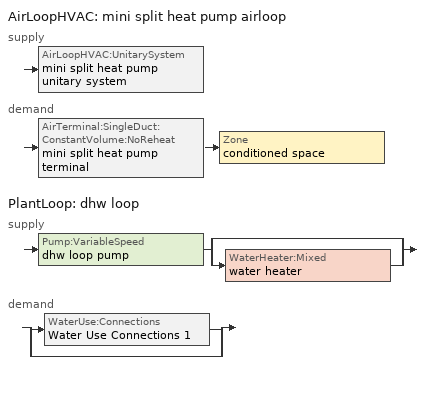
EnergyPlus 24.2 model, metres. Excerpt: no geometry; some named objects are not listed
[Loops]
AirLoopHVAC 'mini split heat pump airloop'
 supply: AirLoopHVAC:UnitarySystem 'mini split heat pump unitary system'
 demand: AirTerminal:SingleDuct:ConstantVolume:NoReheat 'mini split heat pump terminal' > Zone 'conditioned space'
PlantLoop 'dhw loop'
 supply: Pump:VariableSpeed 'dhw loop pump' > split
  | bypass
  | WaterHeater:Mixed 'water heater'
 demand: split
  | WaterUse:Connections 'Water Use Connections 1'
  | bypass
[ZoneControl:Thermostat]
conditioned space Thermostat: Zone or ZoneList=conditioned space; Control Type Schedule=conditioned space Thermostat Schedule; Control 1=conditioned space temperature setpoint; Temperature Difference Between Cutout And Setpoint {deltaC}=0
[ThermostatSetpoint:DualSetpoint]
conditioned space temperature setpoint: Heating Setpoint Temperature Schedule=heating setpoint; Cooling Setpoint Temperature Schedule=cooling setpoint
[ZoneHVAC:Baseboard:Convective:Electric]
electric baseboard: Availability Schedule=Always On Discrete; Heating Design Capacity {W}=14486.5; Efficiency=1
[AirTerminal:SingleDuct:ConstantVolume:NoReheat]
mini split heat pump terminal: Availability Schedule=Always On Discrete; Maximum Air Flow Rate {m3/s}=0.37567
[Zone equipment]
conditioned space: electric baseboard, mini split heat pump terminal
[AirLoopHVAC]
mini split heat pump airloop: Design Supply Air Flow Rate {m3/s}=0.37567; Design Return Air Flow Fraction of Supply Air Flow=1
[Sizing:System]
mini split heat pump airloop: Type of Load to Size On=Sensible; Design Outdoor Air Flow Rate {m3/s}=Autosize; Central Heating Maximum System Air Flow Ratio=0.3; Preheat Design Temperature {C}=7; Preheat Design Humidity Ratio {kgWater/kgDryAir}=0.008; Precool Design Temperature {C}=12.8; Precool Design Humidity Ratio {kgWater/kgDryAir}=0.008; Central Cooling Design Supply Air Temperature {C}=12.8; Central Heating Design Supply Air Temperature {C}=16.7; Type of Zone Sum to Use=NonCoincident; 100% Outdoor Air in Cooling=Yes; 100% Outdoor Air in Heating=Yes; Central Cooling Design Supply Air Humidity Ratio {kgWater/kgDryAir}=0.0085; Central Heating Design Supply Air Humidity Ratio {kgWater/kgDryAir}=0.008; Cooling Supply Air Flow Rate Method=DesignDay; Cooling Supply Air Flow Rate {m3/s}=0; Cooling Supply Air Flow Rate Per Floor Area {m3/s-m2}=0.00996765; Cooling Fraction of Autosized Cooling Supply Air Flow Rate=1; Cooling Supply Air Flow Rate Per Unit Cooling Capacity {m3/s-W}=3.94755e-05; Heating Supply Air Flow Rate Method=DesignDay; Heating Supply Air Flow Rate {m3/s}=0; Heating Supply Air Flow Rate Per Floor Area {m3/s-m2}=0.00996765; Heating Fraction of Autosized Heating Supply Air Flow Rate=1; Heating Fraction of Autosized Cooling Supply Air Flow Rate=1; Heating Supply Air Flow Rate Per Unit Heating Capacity {m3/s-W}=3.15882e-05; System Outdoor Air Method=ZoneSum; Zone Maximum Outdoor Air Fraction=1; Cooling Design Capacity Method=CoolingDesignCapacity; Cooling Design Capacity {W}=Autosize; Cooling Design Capacity Per Floor Area {W/m2}=234.7; Fraction of Autosized Cooling Design Capacity=1; Heating Design Capacity Method=HeatingDesignCapacity; Heating Design Capacity {W}=Autosize; Heating Design Capacity Per Floor Area {W/m2}=157; Fraction of Autosized Heating Design Capacity=1; Central Cooling Capacity Control Method=OnOff; Occupant Diversity=Autosize
[AvailabilityManager:Scheduled]
mini split heat pump airloop Availability Manager: Schedule=Always On Discrete
[AirLoopHVAC:UnitarySystem]
mini split heat pump unitary system: Control Type=Load; Controlling Zone or Thermostat Location=conditioned space; Dehumidification Control Type=None; Availability Schedule=Always On Discrete; Supply Fan=mini split heat pump supply fan; Fan Placement=BlowThrough; Supply Air Fan Operating Mode Schedule=mini split heat pump auto fan schedule; Heating Coil=mini split heat pump htg coil; DX Heating Coil Sizing Ratio=1; Cooling Coil=mini split heat pump clg coil; Use DOAS DX Cooling Coil=No; Minimum Supply Air Temperature {C}=2; Latent Load Control=SensibleOnlyLoadControl; Cooling Supply Air Flow Rate Method=SupplyAirFlowRate; Cooling Supply Air Flow Rate {m3/s}=0.37567; Heating Supply Air Flow Rate Method=SupplyAirFlowRate; Heating Supply Air Flow Rate {m3/s}=0.37567; No Load Supply Air Flow Rate Method=SupplyAirFlowRate; No Load Supply Air Flow Rate {m3/s}=0; No Load Supply Air Flow Rate Control Set To Low Speed=Yes; Maximum Supply Air Temperature {C}=48.8889; Maximum Outdoor Dry-Bulb Temperature for Supplemental Heater Operation {C}=21; Ancillary On-Cycle Electric Power {W}=0; Ancillary Off-Cycle Electric Power {W}=0; Design Specification Multispeed Object=Unitary System Performance Multispeed 1
[Fan:SystemModel]
mini split heat pump supply fan: Availability Schedule=Always On Discrete; Design Maximum Air Flow Rate {m3/s}=0.462648; Speed Control Method=Discrete; Electric Power Minimum Flow Rate Fraction=0.2; Design Pressure Rise {Pa}=500; Motor Efficiency=1; Motor In Air Stream Fraction=1; Design Electric Power Consumption {W}=Autosize; Design Power Sizing Method=PowerPerFlow; Electric Power Per Unit Flow Rate {W/(m3/s)}=148.322; Electric Power Per Unit Flow Rate Per Unit Pressure {W/((m3/s)-Pa)}=1.66667; Fan Total Efficiency=0.7; Motor Loss Radiative Fraction=0; Number of Speeds=4; Speed Flow Fraction 1=0.20706; Speed Electric Power Fraction 1=0.00888; Speed Flow Fraction 2=0.252; Speed Electric Power Fraction 2=0.016; Speed Flow Fraction 3=0.812; Speed Electric Power Fraction 3=0.53539; Speed Flow Fraction 4=1; Speed Electric Power Fraction 4=1
[Coil:Heating:DX:MultiSpeed]
mini split heat pump htg coil: Availability Schedule=Always On Discrete; Minimum Outdoor Dry-Bulb Temperature for Compressor Operation {C}=-28.8889; Crankcase Heater Capacity {W}=50; Maximum Outdoor Dry-Bulb Temperature for Crankcase Heater Operation {C}=10; Defrost Energy Input Ratio Function of Temperature Curve=Defrosteir; Maximum Outdoor Dry-Bulb Temperature for Defrost Operation {C}=4.44444; Defrost Strategy=ReverseCycle; Defrost Control=Timed; Defrost Time Period Fraction=0.058333; Resistive Defrost Heater Capacity {W}=AutoSize; Apply Part Load Fraction to Speeds Greater than 1=No; Fuel Type=Electricity; Region number for Calculating HSPF=4; Number of Speeds=2; Speed Gross Rated Heating Capacity 1 {W}=2171.32; Speed Gross Rated Heating COP 1 {W/W}=4.88869; Speed Rated Air Flow Rate 1 {m3/s}=0.116612; Speed Rated Supply Air Fan Power Per Volume Flow Rate 2017 1 {W/(m3/s)}=773.3; Speed Rated Supply Air Fan Power Per Volume Flow Rate 2023 1 {W/(m3/s)}=934.4; Speed Heating Capacity Function of Temperature Curve Name 1=Heat-CAP-fT1; Speed Heating Capacity Function of Flow Fraction Curve Name 1=Heat-CAP-fFF1; Speed Energy Input Ratio Function of Temperature Curve Name 1=Heat-EIR-fT1; Speed Energy Input Ratio Function of Flow Fraction Curve Name 1=Heat-EIR-fFF1; Speed Part Load Fraction Correlation Curve Name 1=Heat-PLF-fPLR1; Speed Rated Waste Heat Fraction of Power Input 1=0.2; Speed Waste Heat Function of Temperature Curve Name 1=ConstantBiquadratic 1; Speed Gross Rated Heating Capacity 2 {W}=8552.05; Speed Gross Rated Heating COP 2 {W/W}=3.54007; Speed Rated Air Flow Rate 2 {m3/s}=0.462744; Speed Rated Supply Air Fan Power Per Volume Flow Rate 2017 2 {W/(m3/s)}=773.3; Speed Rated Supply Air Fan Power Per Volume Flow Rate 2023 2 {W/(m3/s)}=934.4; Speed Heating Capacity Function of Temperature Curve Name 2=Heat-CAP-fT2; Speed Heating Capacity Function of Flow Fraction Curve Name 2=Heat-CAP-fFF2; Speed Energy Input Ratio Function of Temperature Curve Name 2=Heat-EIR-fT2; Speed Energy Input Ratio Function of Flow Fraction Curve Name 2=Heat-EIR-fFF2; Speed Part Load Fraction Correlation Curve Name 2=Heat-PLF-fPLR2; Speed Rated Waste Heat Fraction of Power Input 2=0.2; Speed Waste Heat Function of Temperature Curve Name 2=ConstantBiquadratic 1
[Coil:Cooling:DX:MultiSpeed]
mini split heat pump clg coil: Availability Schedule=Always On Discrete; Condenser Type=AirCooled; Minimum Outdoor Dry-Bulb Temperature for Compressor Operation {C}=-25; Apply Part Load Fraction to Speeds Greater than 1=No; Apply Latent Degradation to Speeds Greater than 1=No; Crankcase Heater Capacity {W}=50; Maximum Outdoor Dry-Bulb Temperature for Crankcase Heater Operation {C}=10; Basin Heater Capacity {W/K}=0; Basin Heater Setpoint Temperature {C}=2; Fuel Type=Electricity; Number of Speeds=2; Speed Gross Rated Total Cooling Capacity 1 {W}=1785.62; Speed Gross Rated Sensible Heat Ratio 1=0.806404; Speed Gross Rated Cooling COP 1 {W/W}=4.24639; Speed Rated Air Flow Rate 1 {m3/s}=0.0958163; Speed Rated Evaporator Fan Power Per Volume Flow Rate 2017 1 {W/(m3/s)}=773.3; Speed Rated Evaporator Fan Power Per Volume Flow Rate 2023 1 {W/(m3/s)}=934.4; Speed Total Cooling Capacity Function of Temperature Curve Name 1=Cool-CAP-fT1; Speed Total Cooling Capacity Function of Flow Fraction Curve Name 1=Cool-CAP-fFF1; Speed Energy Input Ratio Function of Temperature Curve Name 1=Cool-EIR-fT1; Speed Energy Input Ratio Function of Flow Fraction Curve Name 1=Cool-EIR-fFF1; Speed Part Load Fraction Correlation Curve Name 1=Cool-PLF-fPLR1; Speed Nominal Time for Condensate Removal to Begin 1 {s}=1000; Speed Ratio of Initial Moisture Evaporation Rate and Steady State Latent Capacity 1=1.5; Speed Maximum Cycling Rate 1 {cycles/hr}=3; Speed Latent Capacity Time Constant 1 {s}=45; Speed Rated Waste Heat Fraction of Power Input 1=0.2; Speed Waste Heat Function of Temperature Curve Name 1=ConstantBiquadratic; Speed Evaporative Condenser Effectiveness 1=0.9; Speed Evaporative Condenser Air Flow Rate 1 {m3/s}=AutoSize; Speed Rated Evaporative Condenser Pump Power Consumption 1 {W}=AutoSize; Speed Gross Rated Total Cooling Capacity 2 {W}=7036.75; Speed Gross Rated Sensible Heat Ratio 2=0.759942; Speed Gross Rated Cooling COP 2 {W/W}=3.12462; Speed Rated Air Flow Rate 2 {m3/s}=0.375749; Speed Rated Evaporator Fan Power Per Volume Flow Rate 2017 2 {W/(m3/s)}=773.3; Speed Rated Evaporator Fan Power Per Volume Flow Rate 2023 2 {W/(m3/s)}=934.4; Speed Total Cooling Capacity Function of Temperature Curve Name 2=Cool-CAP-fT2; Speed Total Cooling Capacity Function of Flow Fraction Curve Name 2=Cool-CAP-fFF2; Speed Energy Input Ratio Function of Temperature Curve Name 2=Cool-EIR-fT2; Speed Energy Input Ratio Function of Flow Fraction Curve Name 2=Cool-EIR-fFF2; Speed Part Load Fraction Correlation Curve Name 2=Cool-PLF-fPLR2; Speed Nominal Time for Condensate Removal to Begin 2 {s}=1000; Speed Ratio of Initial Moisture Evaporation Rate and Steady State Latent Capacity 2=1.5; Speed Maximum Cycling Rate 2 {cycles/hr}=3; Speed Latent Capacity Time Constant 2 {s}=45; Speed Rated Waste Heat Fraction of Power Input 2=0.2; Speed Waste Heat Function of Temperature Curve Name 2=ConstantBiquadratic; Speed Evaporative Condenser Effectiveness 2=0.9; Speed Evaporative Condenser Air Flow Rate 2 {m3/s}=AutoSize; Speed Rated Evaporative Condenser Pump Power Consumption 2 {W}=AutoSize
[UnitarySystemPerformance:Multispeed]
Unitary System Performance Multispeed 1: Number of Speeds for Heating=2; Number of Speeds for Cooling=2; Single Mode Operation=No; No Load Supply Air Flow Rate Ratio=1; Heating Speed Supply Air Flow Ratio 1=0.310345; Cooling Speed Supply Air Flow Ratio 1=0.255; Heating Speed Supply Air Flow Ratio 2=1.23153; Cooling Speed Supply Air Flow Ratio 2=1
[PlantLoop]
dhw loop: Fluid Type=Water; Plant Equipment Operation Scheme=dhw loop Operation Schemes; Maximum Loop Temperature {C}=100; Minimum Loop Temperature {C}=0; Maximum Loop Flow Rate {m3/s}=0.01; Minimum Loop Flow Rate {m3/s}=0; Plant Loop Volume {m3}=0.003; Load Distribution Scheme=Optimal; Plant Loop Demand Calculation Scheme=SingleSetpoint; Common Pipe Simulation=None
[Sizing:Plant]
dhw loop: Loop Type=Heating; Design Loop Exit Temperature {C}=56; Loop Design Temperature Difference {deltaC}=5.55556; Sizing Option=NonCoincident; Zone Timesteps in Averaging Window=1; Coincident Sizing Factor Mode=None
[Pump:VariableSpeed]
dhw loop pump: Design Maximum Flow Rate {m3/s}=0.01; Design Pump Head {Pa}=1; Design Power Consumption {W}=0; Motor Efficiency=0.85; Fraction of Motor Inefficiencies to Fluid Stream=0; Coefficient 1 of the Part Load Performance Curve=0; Coefficient 2 of the Part Load Performance Curve=1; Coefficient 3 of the Part Load Performance Curve=0; Coefficient 4 of the Part Load Performance Curve=0; Design Minimum Flow Rate {m3/s}=0; Pump Control Type=Intermittent; Skin Loss Radiative Fraction=0.5; Design Power Sizing Method=PowerPerFlowPerPressure; Design Electric Power per Unit Flow Rate {W/(m3/s)}=348701.1; Design Shaft Power per Unit Flow Rate per Unit Head {W/((m3/s)-Pa)}=1.28205; Design Minimum Flow Rate Fraction=0
[WaterHeater:Mixed]
water heater: Tank Volume {m3}=0.170344; Setpoint Temperature Schedule=water heater setpoint; Deadband Temperature Difference {deltaC}=2; Maximum Temperature Limit {C}=99; Heater Control Type=Cycle; Heater Maximum Capacity {W}=5500.06; Heater Minimum Capacity {W}=0; Heater Ignition Minimum Flow Rate {m3/s}=0; Heater Ignition Delay {s}=0; Heater Fuel Type=Electricity; Heater Thermal Efficiency=1; Off Cycle Parasitic Fuel Consumption Rate {W}=0; Off Cycle Parasitic Fuel Type=Electricity; Off Cycle Parasitic Heat Fraction to Tank=0; On Cycle Parasitic Fuel Consumption Rate {W}=0; On Cycle Parasitic Fuel Type=Electricity; On Cycle Parasitic Heat Fraction to Tank=0; Ambient Temperature Indicator=Zone; Ambient Temperature Zone=conditioned space; Off Cycle Loss Coefficient to Ambient Temperature {W/K}=2.93714; Off Cycle Loss Fraction to Zone=1; On Cycle Loss Coefficient to Ambient Temperature {W/K}=2.93714; On Cycle Loss Fraction to Zone=1; Use Side Effectiveness=1; Source Side Effectiveness=1; Use Side Design Flow Rate {m3/s}=Autosize; Source Side Design Flow Rate {m3/s}=Autosize; Indirect Water Heating Recovery Time {hr}=1.5; Source Side Flow Control Mode=IndirectHeatPrimarySetpoint
[WaterHeater:Sizing]
water heater: Design Mode=PeakDraw; Time Storage Can Meet Peak Draw {hr}=0.538503; Time for Tank Recovery {hr}=0; Nominal Tank Volume for Autosizing Plant Connections {m3}=1
[SetpointManager:Scheduled]
Setpoint Manager Scheduled 1: Control Variable=Temperature; Schedule=dhw temp
[WaterUse:Connections]
Water Use Connections 1: Drain Water Heat Exchanger Type=None; Drain Water Heat Exchanger Destination=Plant; Water Use Equipment Name 1=dhw fixtures; Water Use Equipment Name 2=dhw distribution waste; Water Use Equipment Name 3=clothes washer; Water Use Equipment Name 4=dishwasher
[WaterUse:Equipment]
Name | Peak Flow Rate {m3/s} | Flow Rate Fraction Schedule | Target Temperature Schedule
dhw fixtures | 4.47512e-06 | dhw fixtures schedule | mixed water temperature schedule
dhw distribution waste | 1.35667e-06 | dhw fixtures schedule | mixed water temperature schedule
clothes washer | 9.69919e-07 | clothes washer schedule
dishwasher | 2.90872e-07 | dishwasher schedule
[PlantEquipmentOperationSchemes]
dhw loop Operation Schemes: Control Scheme Object Type 1=PlantEquipmentOperation:HeatingLoad; Control Scheme Name 1=dhw loop Heating Operation Scheme; Control Scheme Schedule Name 1=Always On Discrete
[PlantEquipmentOperation:HeatingLoad]
dhw loop Heating Operation Scheme: Load Range Lower Limit 1 {W}=0; Load Range Upper Limit 1 {W}=1000000000; Range Equipment List Name 1=dhw loop Heating Equipment List
[PlantEquipmentList]
dhw loop Heating Equipment List: WaterHeater:Mixed, water heater
[EnergyManagementSystem:GlobalVariable]
infil_program_Qfan
infil_program_Qinf
mini_split_heat_pump_airloop_Fan_RTF
natural_vent_program_Qnv
natural_vent_program_Qwhf
[EnergyManagementSystem:InternalVariable]
mini_split_heat_pump_airloop_max_sup_fan_mfr: Internal Data Index Key=mini split heat pump supply fan; Internal Data Type=Fan Maximum Mass Flow Rate
[EnergyManagementSystem:Sensor]
Name | Output:Variable or Output:Meter Index Key | Output:Variable or Output:Meter
airflow_gain | infil flow | Infiltration Sensible Heat Gain Energy
airflow_gain_1 | natural vent flow | Infiltration Sensible Heat Gain Energy
airflow_gain_2 | whole house fan flow | Infiltration Sensible Heat Gain Energy
airflow_loss | infil flow | Infiltration Sensible Heat Loss Energy
airflow_loss_1 | natural vent flow | Infiltration Sensible Heat Loss Energy
airflow_loss_2 | whole house fan flow | Infiltration Sensible Heat Loss Energy
clg_load_cond |  | Cooling:EnergyTransfer:Zone:CONDITIONED SPACE
clg_sp_s; clg_sp_s_1 | cooling setpoint | Schedule Value
clothes_dryer_exhaust_0_sch_s | clothes dryer exhaust 0 schedule | Schedule Value
conditioned_space_clg_unmet_s | conditioned space | Zone Cooling Setpoint Not Met Time
conditioned_space_htg_unmet_s | conditioned space | Zone Heating Setpoint Not Met Time
cool_season | cooling season schedule | Schedule Value
dhw_loss | water heater | Water Heater Heat Loss Energy
dhw_rtf | water heater | Water Heater Runtime Fraction
fridge_tin_s; tin_s; tin_s_1 | conditioned space | Zone Mean Air Temperature
htg_load_cond |  | Heating:EnergyTransfer:Zone:CONDITIONED SPACE
htg_sp_s; htg_sp_s_1 | heating setpoint | Schedule Value
ig_ee_conv | clothes dryer | Electric Equipment Convective Heating Energy
ig_ee_conv_1 | clothes washer | Electric Equipment Convective Heating Energy
ig_ee_conv_2 | cooking range | Electric Equipment Convective Heating Energy
ig_ee_conv_3 | dishwasher | Electric Equipment Convective Heating Energy
ig_ee_conv_4 | fridge | Electric Equipment Convective Heating Energy
ig_ee_conv_5 | misc plug loads | Electric Equipment Convective Heating Energy
ig_ee_conv_6 | whole house fan | Electric Equipment Convective Heating Energy
ig_ee_rad | clothes dryer | Electric Equipment Radiant Heating Energy
ig_ee_rad_1 | clothes washer | Electric Equipment Radiant Heating Energy
ig_ee_rad_2 | cooking range | Electric Equipment Radiant Heating Energy
ig_ee_rad_3 | dishwasher | Electric Equipment Radiant Heating Energy
ig_ee_rad_4 | fridge | Electric Equipment Radiant Heating Energy
ig_ee_rad_5 | misc plug loads | Electric Equipment Radiant Heating Energy
ig_ee_rad_6 | whole house fan | Electric Equipment Radiant Heating Energy
ig_lgt_conv | interior lighting | Lights Convective Heating Energy
ig_lgt_rad | interior lighting | Lights Radiant Heating Energy
ig_lgt_vis | interior lighting | Lights Visible Radiation Heating Energy
ig_oe_conv | clothes dryer 1 | Other Equipment Convective Heating Energy
ig_oe_conv_1 | cooking range 1 | Other Equipment Convective Heating Energy
ig_oe_conv_2 | general water use latent | Other Equipment Convective Heating Energy
ig_oe_conv_3 | general water use sensible | Other Equipment Convective Heating Energy
ig_oe_conv_4 | water heater energy adjustment1 | Other Equipment Convective Heating Energy
ig_oe_rad | clothes dryer 1 | Other Equipment Radiant Heating Energy
ig_oe_rad_1 | cooking range 1 | Other Equipment Radiant Heating Energy
ig_oe_rad_2 | general water use latent | Other Equipment Radiant Heating Energy
ig_oe_rad_3 | general water use sensible | Other Equipment Radiant Heating Energy
ig_oe_rad_4 | water heater energy adjustment1 | Other Equipment Radiant Heating Energy
ig_ppl_conv | occupants | People Convective Heating Energy
ig_ppl_rad | occupants | People Radiant Heating Energy
im_conv | furniture mass conditioned space 1 | Surface Inside Face Convection Heat Gain Energy
im_conv_1 | partition wall mass | Surface Inside Face Convection Heat Gain Energy
im_ig | furniture mass conditioned space 1 | Surface Inside Face Internal Gains Radiation Heat Gain Energy
im_ig_1 | partition wall mass | Surface Inside Face Internal Gains Radiation Heat Gain Energy
im_lgt | furniture mass conditioned space 1 | Surface Inside Face Lights Radiation Heat Gain Energy
im_lgt_1 | partition wall mass | Surface Inside Face Lights Radiation Heat Gain Energy
im_sol | furniture mass conditioned space 1 | Surface Inside Face Solar Radiation Heat Gain Energy
im_sol_1 | partition wall mass | Surface Inside Face Solar Radiation Heat Gain Energy
im_surf | furniture mass conditioned space 1 | Surface Inside Face Net Surface Thermal Radiation Heat Gain Energy
im_surf_1 | partition wall mass | Surface Inside Face Net Surface Thermal Radiation Heat Gain Energy
mech_vent_bath_fan_0_sch_s | mech vent bath fan 0 schedule | Schedule Value
mech_vent_range_fan_0_sch_s | mech vent range fan 0 schedule | Schedule Value
mini_split_heat_pump_airloop_Fan_RTF_s | mini split heat pump supply fan | Fan Runtime Fraction Speed 1
mini_split_heat_pump_airloop_Fan_RTF_s_1 | mini split heat pump supply fan | Fan Runtime Fraction Speed 2
mini_split_heat_pump_airloop_Fan_RTF_s_2 | mini split heat pump supply fan | Fan Runtime Fraction Speed 3
mini_split_heat_pump_airloop_Fan_RTF_s_3 | mini split heat pump supply fan | Fan Runtime Fraction Speed 4
mini_split_heat_pump_clg_coil_s | mini split heat pump clg coil | Cooling Coil Total Cooling Energy
mini_split_heat_pump_htg_coil_s | mini split heat pump htg coil | Heating Coil Heating Energy
mini_split_heat_pump_supply_fan_s | mini split heat pump supply fan | Fan Electricity Energy
mv_conv | mech vent bath fan 0 | Electric Equipment Convective Heating Energy
mv_conv_1 | mech vent house fan | Electric Equipment Convective Heating Energy
mv_conv_2 | mech vent house fan cfis | Electric Equipment Convective Heating Energy
mv_conv_3 | mech vent range fan 0 | Electric Equipment Convective Heating Energy
mv_conv_4 | mech vent house fan latent load | Other Equipment Convective Heating Energy
mv_conv_5 | mech vent house fan sensible load | Other Equipment Convective Heating Energy
mv_rad | mech vent bath fan 0 | Electric Equipment Radiant Heating Energy
mv_rad_1 | mech vent house fan | Electric Equipment Radiant Heating Energy
mv_rad_2 | mech vent house fan cfis | Electric Equipment Radiant Heating Energy
mv_rad_3 | mech vent range fan 0 | Electric Equipment Radiant Heating Energy
mv_rad_4 | mech vent house fan latent load | Other Equipment Radiant Heating Energy
mv_rad_5 | mech vent house fan sensible load | Other Equipment Radiant Heating Energy
natural_vent_s | natural vent schedule | Schedule Value
out_pb_s |  | Site Outdoor Air Barometric Pressure
out_wt_s |  | Site Outdoor Air Humidity Ratio
site_vw_s |  | Site Wind Speed
ss_back_out | Window1 | Surface Window Shortwave from Zone Back Out Window Heat Transfer Rate
ss_back_out_1 | Window13 | Surface Window Shortwave from Zone Back Out Window Heat Transfer Rate
ss_back_out_10 | Window7 | Surface Window Shortwave from Zone Back Out Window Heat Transfer Rate
ss_back_out_11 | Window8 | Surface Window Shortwave from Zone Back Out Window Heat Transfer Rate
ss_back_out_12 | Window9 | Surface Window Shortwave from Zone Back Out Window Heat Transfer Rate
ss_back_out_2 | Window14 | Surface Window Shortwave from Zone Back Out Window Heat Transfer Rate
ss_back_out_3 | Window15 | Surface Window Shortwave from Zone Back Out Window Heat Transfer Rate
ss_back_out_4 | Window16 | Surface Window Shortwave from Zone Back Out Window Heat Transfer Rate
ss_back_out_5 | Window2 | Surface Window Shortwave from Zone Back Out Window Heat Transfer Rate
ss_back_out_6 | Window3 | Surface Window Shortwave from Zone Back Out Window Heat Transfer Rate
ss_back_out_7 | Window4 | Surface Window Shortwave from Zone Back Out Window Heat Transfer Rate
ss_back_out_8 | Window5 | Surface Window Shortwave from Zone Back Out Window Heat Transfer Rate
ss_back_out_9 | Window6 | Surface Window Shortwave from Zone Back Out Window Heat Transfer Rate
ss_conv | Door1 | Surface Inside Face Convection Heat Gain Energy
ss_conv_1 | Door2 | Surface Inside Face Convection Heat Gain Energy
ss_conv_10 | Window4 | Surface Inside Face Convection Heat Gain Energy
ss_conv_11 | Window5 | Surface Inside Face Convection Heat Gain Energy
ss_conv_12 | Window6 | Surface Inside Face Convection Heat Gain Energy
ss_conv_13 | Window7 | Surface Inside Face Convection Heat Gain Energy
ss_conv_14 | Window8 | Surface Inside Face Convection Heat Gain Energy
ss_conv_15 | Window9 | Surface Inside Face Convection Heat Gain Energy
ss_conv_2 | Door3 | Surface Inside Face Convection Heat Gain Energy
ss_conv_3 | Window1 | Surface Inside Face Convection Heat Gain Energy
ss_conv_4 | Window13 | Surface Inside Face Convection Heat Gain Energy
ss_conv_5 | Window14 | Surface Inside Face Convection Heat Gain Energy
ss_conv_6 | Window15 | Surface Inside Face Convection Heat Gain Energy
ss_conv_7 | Window16 | Surface Inside Face Convection Heat Gain Energy
ss_conv_8 | Window2 | Surface Inside Face Convection Heat Gain Energy
ss_conv_9 | Window3 | Surface Inside Face Convection Heat Gain Energy
ss_ig | Door1 | Surface Inside Face Internal Gains Radiation Heat Gain Energy
ss_ig_1 | Door2 | Surface Inside Face Internal Gains Radiation Heat Gain Energy
ss_ig_10 | Window4 | Surface Inside Face Internal Gains Radiation Heat Gain Energy
ss_ig_11 | Window5 | Surface Inside Face Internal Gains Radiation Heat Gain Energy
ss_ig_12 | Window6 | Surface Inside Face Internal Gains Radiation Heat Gain Energy
ss_ig_13 | Window7 | Surface Inside Face Internal Gains Radiation Heat Gain Energy
ss_ig_14 | Window8 | Surface Inside Face Internal Gains Radiation Heat Gain Energy
ss_ig_15 | Window9 | Surface Inside Face Internal Gains Radiation Heat Gain Energy
ss_ig_2 | Door3 | Surface Inside Face Internal Gains Radiation Heat Gain Energy
ss_ig_3 | Window1 | Surface Inside Face Internal Gains Radiation Heat Gain Energy
ss_ig_4 | Window13 | Surface Inside Face Internal Gains Radiation Heat Gain Energy
ss_ig_5 | Window14 | Surface Inside Face Internal Gains Radiation Heat Gain Energy
ss_ig_6 | Window15 | Surface Inside Face Internal Gains Radiation Heat Gain Energy
ss_ig_7 | Window16 | Surface Inside Face Internal Gains Radiation Heat Gain Energy
ss_ig_8 | Window2 | Surface Inside Face Internal Gains Radiation Heat Gain Energy
ss_ig_9 | Window3 | Surface Inside Face Internal Gains Radiation Heat Gain Energy
ss_lgt | Door1 | Surface Inside Face Lights Radiation Heat Gain Energy
ss_lgt_1 | Door2 | Surface Inside Face Lights Radiation Heat Gain Energy
ss_lgt_2 | Door3 | Surface Inside Face Lights Radiation Heat Gain Energy
ss_sol | Door1 | Surface Inside Face Solar Radiation Heat Gain Energy
ss_sol_1 | Door2 | Surface Inside Face Solar Radiation Heat Gain Energy
ss_sol_2 | Door3 | Surface Inside Face Solar Radiation Heat Gain Energy
ss_surf | Door1 | Surface Inside Face Net Surface Thermal Radiation Heat Gain Energy
ss_surf_1 | Door2 | Surface Inside Face Net Surface Thermal Radiation Heat Gain Energy
ss_surf_10 | Window4 | Surface Inside Face Net Surface Thermal Radiation Heat Gain Energy
ss_surf_11 | Window5 | Surface Inside Face Net Surface Thermal Radiation Heat Gain Energy
ss_surf_12 | Window6 | Surface Inside Face Net Surface Thermal Radiation Heat Gain Energy
ss_surf_13 | Window7 | Surface Inside Face Net Surface Thermal Radiation Heat Gain Energy
ss_surf_14 | Window8 | Surface Inside Face Net Surface Thermal Radiation Heat Gain Energy
ss_surf_15 | Window9 | Surface Inside Face Net Surface Thermal Radiation Heat Gain Energy
ss_surf_2 | Door3 | Surface Inside Face Net Surface Thermal Radiation Heat Gain Energy
ss_surf_3 | Window1 | Surface Inside Face Net Surface Thermal Radiation Heat Gain Energy
ss_surf_4 | Window13 | Surface Inside Face Net Surface Thermal Radiation Heat Gain Energy
ss_surf_5 | Window14 | Surface Inside Face Net Surface Thermal Radiation Heat Gain Energy
ss_surf_6 | Window15 | Surface Inside Face Net Surface Thermal Radiation Heat Gain Energy
ss_surf_7 | Window16 | Surface Inside Face Net Surface Thermal Radiation Heat Gain Energy
ss_surf_8 | Window2 | Surface Inside Face Net Surface Thermal Radiation Heat Gain Energy
ss_surf_9 | Window3 | Surface Inside Face Net Surface Thermal Radiation Heat Gain Energy
ss_trans_in | Window1 | Surface Window Transmitted Solar Radiation Rate
ss_trans_in_1 | Window13 | Surface Window Transmitted Solar Radiation Rate
ss_trans_in_10 | Window7 | Surface Window Transmitted Solar Radiation Rate
ss_trans_in_11 | Window8 | Surface Window Transmitted Solar Radiation Rate
ss_trans_in_12 | Window9 | Surface Window Transmitted Solar Radiation Rate
ss_trans_in_2 | Window14 | Surface Window Transmitted Solar Radiation Rate
ss_trans_in_3 | Window15 | Surface Window Transmitted Solar Radiation Rate
ss_trans_in_4 | Window16 | Surface Window Transmitted Solar Radiation Rate
ss_trans_in_5 | Window2 | Surface Window Transmitted Solar Radiation Rate
ss_trans_in_6 | Window3 | Surface Window Transmitted Solar Radiation Rate
ss_trans_in_7 | Window4 | Surface Window Transmitted Solar Radiation Rate
ss_trans_in_8 | Window5 | Surface Window Transmitted Solar Radiation Rate
ss_trans_in_9 | Window6 | Surface Window Transmitted Solar Radiation Rate
ss_trans_out | Window1 | Surface Inside Face Initial Transmitted Diffuse Transmitted Out Window Solar Radiation Rate
ss_trans_out_1 | Window13 | Surface Inside Face Initial Transmitted Diffuse Transmitted Out Window Solar Radiation Rate
ss_trans_out_10 | Window7 | Surface Inside Face Initial Transmitted Diffuse Transmitted Out Window Solar Radiation Rate
ss_trans_out_11 | Window8 | Surface Inside Face Initial Transmitted Diffuse Transmitted Out Window Solar Radiation Rate
ss_trans_out_12 | Window9 | Surface Inside Face Initial Transmitted Diffuse Transmitted Out Window Solar Radiation Rate
ss_trans_out_2 | Window14 | Surface Inside Face Initial Transmitted Diffuse Transmitted Out Window Solar Radiation Rate
ss_trans_out_3 | Window15 | Surface Inside Face Initial Transmitted Diffuse Transmitted Out Window Solar Radiation Rate
ss_trans_out_4 | Window16 | Surface Inside Face Initial Transmitted Diffuse Transmitted Out Window Solar Radiation Rate
ss_trans_out_5 | Window2 | Surface Inside Face Initial Transmitted Diffuse Transmitted Out Window Solar Radiation Rate
ss_trans_out_6 | Window3 | Surface Inside Face Initial Transmitted Diffuse Transmitted Out Window Solar Radiation Rate
ss_trans_out_7 | Window4 | Surface Inside Face Initial Transmitted Diffuse Transmitted Out Window Solar Radiation Rate
ss_trans_out_8 | Window5 | Surface Inside Face Initial Transmitted Diffuse Transmitted Out Window Solar Radiation Rate
ss_trans_out_9 | Window6 | Surface Inside Face Initial Transmitted Diffuse Transmitted Out Window Solar Radiation Rate
s_conv | Floor1 | Surface Inside Face Convection Heat Gain Energy
s_conv_1 | Floor2 | Surface Inside Face Convection Heat Gain Energy
s_conv_10 | Roof2:180 | Surface Inside Face Convection Heat Gain Energy
s_conv_11 | Roof2:270 | Surface Inside Face Convection Heat Gain Energy
s_conv_12 | Roof2:90 | Surface Inside Face Convection Heat Gain Energy
s_conv_13 | Slab1 | Surface Inside Face Convection Heat Gain Energy
s_conv_14 | Wall1:0 | Surface Inside Face Convection Heat Gain Energy
s_conv_15 | Wall1:180 | Surface Inside Face Convection Heat Gain Energy
s_conv_16 | Wall1:270 | Surface Inside Face Convection Heat Gain Energy
s_conv_17 | Wall1:90 | Surface Inside Face Convection Heat Gain Energy
s_conv_18 | Wall2:0 | Surface Inside Face Convection Heat Gain Energy
s_conv_19 | Wall2:180 | Surface Inside Face Convection Heat Gain Energy
s_conv_2 | FoundationWall1 | Surface Inside Face Convection Heat Gain Energy
s_conv_20 | Wall2:270 | Surface Inside Face Convection Heat Gain Energy
s_conv_21 | Wall2:90 | Surface Inside Face Convection Heat Gain Energy
s_conv_22 | Wall4:0 | Surface Inside Face Convection Heat Gain Energy
s_conv_23 | Wall4:180 | Surface Inside Face Convection Heat Gain Energy
s_conv_24 | Wall4:270 | Surface Inside Face Convection Heat Gain Energy
s_conv_25 | Wall4:90 | Surface Inside Face Convection Heat Gain Energy
s_conv_3 | inferred conditioned ceiling | Surface Inside Face Convection Heat Gain Energy
s_conv_4 | inferred conditioned floor | Surface Inside Face Convection Heat Gain Energy
s_conv_5 | RimJoist1:0 | Surface Inside Face Convection Heat Gain Energy
s_conv_6 | RimJoist1:180 | Surface Inside Face Convection Heat Gain Energy
s_conv_7 | RimJoist1:270 | Surface Inside Face Convection Heat Gain Energy
s_conv_8 | RimJoist1:90 | Surface Inside Face Convection Heat Gain Energy
s_conv_9 | Roof2:0 | Surface Inside Face Convection Heat Gain Energy
s_ig | Floor1 | Surface Inside Face Internal Gains Radiation Heat Gain Energy
s_ig_1 | Floor2 | Surface Inside Face Internal Gains Radiation Heat Gain Energy
s_ig_10 | Roof2:180 | Surface Inside Face Internal Gains Radiation Heat Gain Energy
s_ig_11 | Roof2:270 | Surface Inside Face Internal Gains Radiation Heat Gain Energy
s_ig_12 | Roof2:90 | Surface Inside Face Internal Gains Radiation Heat Gain Energy
s_ig_13 | Slab1 | Surface Inside Face Internal Gains Radiation Heat Gain Energy
s_ig_14 | Wall1:0 | Surface Inside Face Internal Gains Radiation Heat Gain Energy
s_ig_15 | Wall1:180 | Surface Inside Face Internal Gains Radiation Heat Gain Energy
s_ig_16 | Wall1:270 | Surface Inside Face Internal Gains Radiation Heat Gain Energy
s_ig_17 | Wall1:90 | Surface Inside Face Internal Gains Radiation Heat Gain Energy
s_ig_18 | Wall2:0 | Surface Inside Face Internal Gains Radiation Heat Gain Energy
s_ig_19 | Wall2:180 | Surface Inside Face Internal Gains Radiation Heat Gain Energy
s_ig_2 | FoundationWall1 | Surface Inside Face Internal Gains Radiation Heat Gain Energy
s_ig_20 | Wall2:270 | Surface Inside Face Internal Gains Radiation Heat Gain Energy
s_ig_21 | Wall2:90 | Surface Inside Face Internal Gains Radiation Heat Gain Energy
s_ig_22 | Wall4:0 | Surface Inside Face Internal Gains Radiation Heat Gain Energy
s_ig_23 | Wall4:180 | Surface Inside Face Internal Gains Radiation Heat Gain Energy
s_ig_24 | Wall4:270 | Surface Inside Face Internal Gains Radiation Heat Gain Energy
s_ig_25 | Wall4:90 | Surface Inside Face Internal Gains Radiation Heat Gain Energy
s_ig_3 | inferred conditioned ceiling | Surface Inside Face Internal Gains Radiation Heat Gain Energy
s_ig_4 | inferred conditioned floor | Surface Inside Face Internal Gains Radiation Heat Gain Energy
s_ig_5 | RimJoist1:0 | Surface Inside Face Internal Gains Radiation Heat Gain Energy
s_ig_6 | RimJoist1:180 | Surface Inside Face Internal Gains Radiation Heat Gain Energy
s_ig_7 | RimJoist1:270 | Surface Inside Face Internal Gains Radiation Heat Gain Energy
s_ig_8 | RimJoist1:90 | Surface Inside Face Internal Gains Radiation Heat Gain Energy
s_ig_9 | Roof2:0 | Surface Inside Face Internal Gains Radiation Heat Gain Energy
s_lgt | Floor1 | Surface Inside Face Lights Radiation Heat Gain Energy
s_lgt_1 | Floor2 | Surface Inside Face Lights Radiation Heat Gain Energy
s_lgt_10 | Roof2:180 | Surface Inside Face Lights Radiation Heat Gain Energy
s_lgt_11 | Roof2:270 | Surface Inside Face Lights Radiation Heat Gain Energy
s_lgt_12 | Roof2:90 | Surface Inside Face Lights Radiation Heat Gain Energy
s_lgt_13 | Slab1 | Surface Inside Face Lights Radiation Heat Gain Energy
s_lgt_14 | Wall1:0 | Surface Inside Face Lights Radiation Heat Gain Energy
s_lgt_15 | Wall1:180 | Surface Inside Face Lights Radiation Heat Gain Energy
s_lgt_16 | Wall1:270 | Surface Inside Face Lights Radiation Heat Gain Energy
s_lgt_17 | Wall1:90 | Surface Inside Face Lights Radiation Heat Gain Energy
s_lgt_18 | Wall2:0 | Surface Inside Face Lights Radiation Heat Gain Energy
s_lgt_19 | Wall2:180 | Surface Inside Face Lights Radiation Heat Gain Energy
s_lgt_2 | FoundationWall1 | Surface Inside Face Lights Radiation Heat Gain Energy
s_lgt_20 | Wall2:270 | Surface Inside Face Lights Radiation Heat Gain Energy
s_lgt_21 | Wall2:90 | Surface Inside Face Lights Radiation Heat Gain Energy
s_lgt_22 | Wall4:0 | Surface Inside Face Lights Radiation Heat Gain Energy
s_lgt_23 | Wall4:180 | Surface Inside Face Lights Radiation Heat Gain Energy
s_lgt_24 | Wall4:270 | Surface Inside Face Lights Radiation Heat Gain Energy
s_lgt_25 | Wall4:90 | Surface Inside Face Lights Radiation Heat Gain Energy
s_lgt_3 | inferred conditioned ceiling | Surface Inside Face Lights Radiation Heat Gain Energy
s_lgt_4 | inferred conditioned floor | Surface Inside Face Lights Radiation Heat Gain Energy
s_lgt_5 | RimJoist1:0 | Surface Inside Face Lights Radiation Heat Gain Energy
s_lgt_6 | RimJoist1:180 | Surface Inside Face Lights Radiation Heat Gain Energy
s_lgt_7 | RimJoist1:270 | Surface Inside Face Lights Radiation Heat Gain Energy
s_lgt_8 | RimJoist1:90 | Surface Inside Face Lights Radiation Heat Gain Energy
s_lgt_9 | Roof2:0 | Surface Inside Face Lights Radiation Heat Gain Energy
s_sol | Floor1 | Surface Inside Face Solar Radiation Heat Gain Energy
s_sol_1 | Floor2 | Surface Inside Face Solar Radiation Heat Gain Energy
s_sol_10 | Roof2:180 | Surface Inside Face Solar Radiation Heat Gain Energy
s_sol_11 | Roof2:270 | Surface Inside Face Solar Radiation Heat Gain Energy
s_sol_12 | Roof2:90 | Surface Inside Face Solar Radiation Heat Gain Energy
s_sol_13 | Slab1 | Surface Inside Face Solar Radiation Heat Gain Energy
s_sol_14 | Wall1:0 | Surface Inside Face Solar Radiation Heat Gain Energy
s_sol_15 | Wall1:180 | Surface Inside Face Solar Radiation Heat Gain Energy
s_sol_16 | Wall1:270 | Surface Inside Face Solar Radiation Heat Gain Energy
s_sol_17 | Wall1:90 | Surface Inside Face Solar Radiation Heat Gain Energy
s_sol_18 | Wall2:0 | Surface Inside Face Solar Radiation Heat Gain Energy
s_sol_19 | Wall2:180 | Surface Inside Face Solar Radiation Heat Gain Energy
s_sol_2 | FoundationWall1 | Surface Inside Face Solar Radiation Heat Gain Energy
s_sol_20 | Wall2:270 | Surface Inside Face Solar Radiation Heat Gain Energy
s_sol_21 | Wall2:90 | Surface Inside Face Solar Radiation Heat Gain Energy
s_sol_22 | Wall4:0 | Surface Inside Face Solar Radiation Heat Gain Energy
s_sol_23 | Wall4:180 | Surface Inside Face Solar Radiation Heat Gain Energy
s_sol_24 | Wall4:270 | Surface Inside Face Solar Radiation Heat Gain Energy
s_sol_25 | Wall4:90 | Surface Inside Face Solar Radiation Heat Gain Energy
s_sol_3 | inferred conditioned ceiling | Surface Inside Face Solar Radiation Heat Gain Energy
s_sol_4 | inferred conditioned floor | Surface Inside Face Solar Radiation Heat Gain Energy
s_sol_5 | RimJoist1:0 | Surface Inside Face Solar Radiation Heat Gain Energy
s_sol_6 | RimJoist1:180 | Surface Inside Face Solar Radiation Heat Gain Energy
s_sol_7 | RimJoist1:270 | Surface Inside Face Solar Radiation Heat Gain Energy
s_sol_8 | RimJoist1:90 | Surface Inside Face Solar Radiation Heat Gain Energy
s_sol_9 | Roof2:0 | Surface Inside Face Solar Radiation Heat Gain Energy
s_surf | Floor1 | Surface Inside Face Net Surface Thermal Radiation Heat Gain Energy
s_surf_1 | Floor2 | Surface Inside Face Net Surface Thermal Radiation Heat Gain Energy
s_surf_10 | Roof2:180 | Surface Inside Face Net Surface Thermal Radiation Heat Gain Energy
s_surf_11 | Roof2:270 | Surface Inside Face Net Surface Thermal Radiation Heat Gain Energy
s_surf_12 | Roof2:90 | Surface Inside Face Net Surface Thermal Radiation Heat Gain Energy
s_surf_13 | Slab1 | Surface Inside Face Net Surface Thermal Radiation Heat Gain Energy
s_surf_14 | Wall1:0 | Surface Inside Face Net Surface Thermal Radiation Heat Gain Energy
s_surf_15 | Wall1:180 | Surface Inside Face Net Surface Thermal Radiation Heat Gain Energy
s_surf_16 | Wall1:270 | Surface Inside Face Net Surface Thermal Radiation Heat Gain Energy
s_surf_17 | Wall1:90 | Surface Inside Face Net Surface Thermal Radiation Heat Gain Energy
s_surf_18 | Wall2:0 | Surface Inside Face Net Surface Thermal Radiation Heat Gain Energy
s_surf_19 | Wall2:180 | Surface Inside Face Net Surface Thermal Radiation Heat Gain Energy
s_surf_2 | FoundationWall1 | Surface Inside Face Net Surface Thermal Radiation Heat Gain Energy
s_surf_20 | Wall2:270 | Surface Inside Face Net Surface Thermal Radiation Heat Gain Energy
s_surf_21 | Wall2:90 | Surface Inside Face Net Surface Thermal Radiation Heat Gain Energy
s_surf_22 | Wall4:0 | Surface Inside Face Net Surface Thermal Radiation Heat Gain Energy
s_surf_23 | Wall4:180 | Surface Inside Face Net Surface Thermal Radiation Heat Gain Energy
s_surf_24 | Wall4:270 | Surface Inside Face Net Surface Thermal Radiation Heat Gain Energy
s_surf_25 | Wall4:90 | Surface Inside Face Net Surface Thermal Radiation Heat Gain Energy
s_surf_3 | inferred conditioned ceiling | Surface Inside Face Net Surface Thermal Radiation Heat Gain Energy
s_surf_4 | inferred conditioned floor | Surface Inside Face Net Surface Thermal Radiation Heat Gain Energy
s_surf_5 | RimJoist1:0 | Surface Inside Face Net Surface Thermal Radiation Heat Gain Energy
s_surf_6 | RimJoist1:180 | Surface Inside Face Net Surface Thermal Radiation Heat Gain Energy
s_surf_7 | RimJoist1:270 | Surface Inside Face Net Surface Thermal Radiation Heat Gain Energy
s_surf_8 | RimJoist1:90 | Surface Inside Face Net Surface Thermal Radiation Heat Gain Energy
s_surf_9 | Roof2:0 | Surface Inside Face Net Surface Thermal Radiation Heat Gain Energy
tout_db; tout_db_1 | Environment | Site Outdoor Air Drybulb Temperature
tout_s | conditioned space | Zone Outdoor Air Drybulb Temperature
water_heater_energy | water heater | Water Heater Electricity Rate
water_heater_off_cycle_parasitic | water heater | Water Heater Off Cycle Parasitic Electricity Rate
water_heater_on_cycle_parasitic | water heater | Water Heater On Cycle Parasitic Electricity Rate
win_s | conditioned space | Zone Air Humidity Ratio
[EnergyManagementSystem:Actuator]
Name | Actuated Component Unique | Actuated Component Type | Actuated Component Control Type
fridge_schedule_act | fridge schedule | Schedule:Constant | Schedule Value
infil_flow_act | infil flow | Zone Infiltration | Air Exchange Flow Rate
mech_vent_house_fan_cfis_act | mech vent house fan cfis | ElectricEquipment | Electricity Rate
mech_vent_house_fan_latent_load_act | mech vent house fan latent load | OtherEquipment | Power Level
mech_vent_house_fan_sensible_load_act | mech vent house fan sensible load | OtherEquipment | Power Level
mini_split_heat_pump_supply_fan_pressure_rise_act | mini split heat pump supply fan | Fan | Fan Pressure Rise
mini_split_heat_pump_supply_fan_total_efficiency_act | mini split heat pump supply fan | Fan | Fan Total Efficiency
natural_vent_flow_act | natural vent flow | Zone Infiltration | Air Exchange Flow Rate
Sequential_Fraction_Schedule_act | Sequential Fraction Schedule | Schedule:Constant | Schedule Value
water_heater_ec_adj_act | water heater energy adjustment1 | OtherEquipment | Power Level
whole_house_fan_act | whole house fan | ElectricEquipment | Electricity Rate
whole_house_fan_flow_act | whole house fan flow | Zone Infiltration | Air Exchange Flow Rate
whole_house_fan_mix_act | whole house fan mix | ZoneMixing | Air Exchange Flow Rate
[EnergyManagementSystem:Program]
fridge_schedule_program: Set Tin = fridge_tin_s*(9.0/5.0)+32.0; Set fridge_schedule_act = 0; If (Hour == 0); Set fridge_schedule_act = (-0.487+0.019*Tin); ElseIf (Hour == 1); Set fridge_schedule_act = (-0.34+0.016*Tin); ElseIf (Hour == 2); Set fridge_schedule_act = (-0.37+0.017*Tin); ElseIf (Hour == 3); Set fridge_schedule_act = (-0.361+0.016*Tin); ElseIf (Hour == 4); Set fridge_schedule_act = (-0.515+0.018*Tin); ElseIf (Hour == 5); Set fridge_schedule_act = (-0.684+0.021*Tin); ElseIf (Hour == 6); Set fridge_schedule_act = (-0.471+0.019*Tin); ElseIf (Hour == 7); Set fridge_schedule_act = (-0.159+0.015*Tin); ElseIf (Hour == 8); Set fridge_schedule_act = (-0.079+0.015*Tin); ElseIf (Hour == 9); Set fridge_schedule_act = (-0.417+0.019*Tin); ElseIf (Hour == 10); Set fridge_schedule_act = (-0.411+0.018*Tin); ElseIf (Hour == 11); Set fridge_schedule_act = (-0.386+0.018*Tin); ElseIf (Hour == 12); Set fridge_schedule_act = (-0.24+0.016*Tin); ElseIf (Hour == 13); Set fridge_schedule_act = (-0.314+0.017*Tin); ElseIf (Hour == 14); Set fridge_schedule_act = (-0.16+0.015*Tin); ElseIf (Hour == 15); Set fridge_schedule_act = (-0.121+0.015*Tin); ElseIf (Hour == 16); Set fridge_schedule_act = (-0.469+0.02*Tin); ElseIf (Hour == 17); Set fridge_schedule_act = (-0.412+0.02*Tin); ElseIf (Hour == 18); Set fridge_schedule_act = (-0.091+0.017*Tin); ElseIf (Hour == 19); Set fridge_schedule_act = (0.077+0.014*Tin); ElseIf (Hour == 20); Set fridge_schedule_act = (-0.118+0.016*Tin); ElseIf (Hour == 21); Set fridge_schedule_act = (-0.247+0.017*Tin); ElseIf (Hour == 22); Set fridge_schedule_act = (-0.445+0.019*Tin); ElseIf (Hour == 23); Set fridge_schedule_act = (-0.544+0.02*Tin); EndIf
infil_program: Set p_m = 0.14; Set p_s = 0.22; Set s_m = 270; Set s_s = 370; Set z_m = 9.99744; Set z_s = 3.890397148086359; Set f_t = (((s_m/z_m)^p_m)*((z_s/s_s)^p_s)); Set Tdiff = tin_s-tout_s; Set dT = @Abs Tdiff; Set c = 0.0298; Set Cs = 0.0781; Set Cw = 0.1654; Set n = 0.65; Set sft = (f_t*0.3); Set temp1 = ((c*Cw)*((sft*site_vw_s)^(2*n)))^2; Set Qinf = (((c*Cs*(dT^n))^2)+temp1)^0.5; Set Qinf = (@Max Qinf 0); Set mech_vent_house_fan_sensible_load_act = 0.0; Set mech_vent_house_fan_latent_load_act = 0.0; Set OASupInPb = out_pb_s; Set OASupInTemp = tout_s; Set OASupInW = out_wt_s; Set OASupRho = (@RhoAirFnPbTdbW OASupInPb OASupInTemp OASupInW); Set OASupCp = (@CpAirFnW OASupInW); Set OASupInEnth = (@HFnTdbW OASupInTemp OASupInW); Set ZoneTemp = tin_s; Set ZoneW = win_s; Set ZoneCp = (@CpAirFnW ZoneW); Set ZoneAirEnth = (@HFnTdbW ZoneTemp ZoneW); Set mech_vent_house_fan_cfis_act = 0.0; Set QWHV_cfis_sup = 0.0; Set QWHV_cfis_suppl_sup = 0.0; Set QWHV_cfis_suppl_exh = 0.0; Set Qrange = 0; Set Qrange = Qrange + 0.075 * mech_vent_range_fan_0_sch_s; Set Qbath = 0; Set Qbath = Qbath + 0.066 * mech_vent_bath_fan_0_sch_s; Set Qdryer = 0; Set Qdryer = Qdryer + 0.00308 * clothes_dryer_exhaust_0_sch_s; Set QWHV_sup = 0.0; Set QWHV_exh = 0.0; Set Qsupply = QWHV_sup + QWHV_cfis_sup + QWHV_cfis_suppl_sup; Set Qexhaust = Qrange + Qbath + Qdryer + QWHV_exh + QWHV_cfis_suppl_exh; Set Qfan = (@Max Qexhaust Qsupply); Set Qducts = 0; If Qducts < 0; Set Qsupply = Qsupply - Qducts; Else; Set Qexhaust = Qexhaust + Qducts; EndIf; Set Qfan_with_ducts = (@Max Qexhaust Qsupply); Set Qimb = (@Abs (Qsupply - Qexhaust)); If Qinf + Qimb > 0; Set Qtot = Qfan_with_ducts + (Qinf^2) / (Qinf + Qimb); Else; Set Qtot = Qfan_with_ducts; EndIf; Set Qinf_adj = Qtot - Qfan; Set infil_flow_act = Qinf_adj; Set infil_program_Qinf = Qinf_adj; Set infil_program_Qfan = Qfan; Set Qload = Qfan; Set Effectiveness_Sens = 0.0; Set Effectiveness_Lat = 0.0; Set Fan_MFR = Qload * OASupRho; Set ZoneInEnth = OASupInEnth; Set ZoneInTemp = OASupInTemp; Set FanTotalToCond = Fan_MFR * (ZoneInEnth - ZoneAirEnth); Set FanSensToCond = Fan_MFR * ZoneCp * (ZoneInTemp - ZoneTemp); Set FanLatToCond = FanTotalToCond - FanSensToCond; Set mech_vent_house_fan_sensible_load_act = mech_vent_house_fan_sensible_load_act + FanSensToCond; Set mech_vent_house_fan_latent_load_act = mech_vent_house_fan_latent_load_act + FanLatToCond
mini_split_heat_pump_supply_fan_disaggregate_program: Set mini_split_heat_pump_supply_fan_clg = 0; Set mini_split_heat_pump_supply_fan_primary_htg = 0; If mini_split_heat_pump_clg_coil_s > 0; Set mini_split_heat_pump_supply_fan_clg = mini_split_heat_pump_supply_fan_s; Else; Set mini_split_heat_pump_supply_fan_primary_htg = mini_split_heat_pump_supply_fan_s; EndIf
mini_split_heat_pump_supply_fan_power_program: If tout_db_1 < -28.89; Set mini_split_heat_pump_supply_fan_pressure_rise_act = 0; Set mini_split_heat_pump_supply_fan_total_efficiency_act = 1; Else; Set mini_split_heat_pump_supply_fan_pressure_rise_act = NULL; Set mini_split_heat_pump_supply_fan_total_efficiency_act = NULL; EndIf
[Schedule:Constant]
Name | Hourly Value
Always On Discrete | 1
dhw temp; water heater setpoint | 56
mini split heat pump auto fan schedule | 0
mixed water temperature schedule | 40.5556
[Schedule:Day:Interval]
clothes washer schedule day: No, 01:00, 0.104651, 02:00, 0.0813953, 04:00, 0.0465116, 05:00, 0.0813953, 06:00, 0.127907, 07:00, 0.255814, 08:00, 0.569767, 09:00, 0.848837, 10:00, 1, 11:00, 0.976744, 12:00, 0.872093, 13:00, 0.77907, 14:00, 0.697674, 15:00, 0.569767, 16:00, 0.593023, 17:00, 0.581395, 21:00, 0.569767, 22:00, 0.546512, 23:00, 0.372093, 24:00, 0.197674
clothes washer schedule default day; dishwasher schedule default day; heating setpoint default day; cooling setpoint default day; dhw fixtures schedule default day: No, 24:00, 0
dishwasher schedule day: No, 01:00, 0.135135, 02:00, 0.0630631, 03:00, 0.045045, 05:00, 0.027027, 06:00, 0.0900901, 07:00, 0.18018, 08:00, 0.279279, 09:00, 0.522523, 10:00, 0.585586, 11:00, 0.504505, 12:00, 0.432432, 13:00, 0.378378, 14:00, 0.414414, 15:00, 0.324324, 17:00, 0.342342, 18:00, 0.441441, 19:00, 0.783784, 20:00, 1, 21:00, 0.810811, 22:00, 0.603604, 23:00, 0.396396, 24:00, 0.279279
heating setpoint day: No, 07:00, 18, 23:00, 21, 24:00, 18
cooling setpoint day: No, 24:00, 25
dhw fixtures schedule day: No, 01:00, 0.139535, 02:00, 0.0697674, 03:00, 0.0465116, 04:00, 0.0581395, 05:00, 0.116279, 06:00, 0.395349, 07:00, 0.906977, 08:00, 1, 09:00, 0.930233, 10:00, 0.77907, 11:00, 0.651163, 12:00, 0.546512, 13:00, 0.465116, 14:00, 0.406977, 15:00, 0.383721, 16:00, 0.360465, 17:00, 0.44186, 18:00, 0.593023, 20:00, 0.697674, 21:00, 0.639535, 22:00, 0.55814, 23:00, 0.44186, 24:00, 0.302326
[Schedule:Week:Daily]
clothes washer schedule Week Rule - Jan1-Dec31: clothes washer schedule day, clothes washer schedule day, clothes washer schedule day, clothes washer schedule day, clothes washer schedule day, clothes washer schedule day, clothes washer schedule day, clothes washer schedule default day, clothes washer schedule default day, clothes washer schedule default day, clothes washer schedule default day, clothes washer schedule default day
dishwasher schedule Week Rule - Jan1-Dec31: dishwasher schedule day, dishwasher schedule day, dishwasher schedule day, dishwasher schedule day, dishwasher schedule day, dishwasher schedule day, dishwasher schedule day, dishwasher schedule default day, dishwasher schedule default day, dishwasher schedule default day, dishwasher schedule default day, dishwasher schedule default day
heating setpoint Week Rule - Jan1-Dec31: heating setpoint day, heating setpoint day, heating setpoint day, heating setpoint day, heating setpoint day, heating setpoint day, heating setpoint day, heating setpoint default day, heating setpoint default day, heating setpoint default day, heating setpoint default day, heating setpoint default day
cooling setpoint Week Rule - Jan1-Dec31: cooling setpoint day, cooling setpoint day, cooling setpoint day, cooling setpoint day, cooling setpoint day, cooling setpoint day, cooling setpoint day, cooling setpoint default day, cooling setpoint default day, cooling setpoint default day, cooling setpoint default day, cooling setpoint default day
dhw fixtures schedule Week Rule - Jan1-Dec31: dhw fixtures schedule day, dhw fixtures schedule day, dhw fixtures schedule day, dhw fixtures schedule day, dhw fixtures schedule day, dhw fixtures schedule day, dhw fixtures schedule day, dhw fixtures schedule default day, dhw fixtures schedule default day, dhw fixtures schedule default day, dhw fixtures schedule default day, dhw fixtures schedule default day
[Schedule:Year]
clothes washer schedule: clothes washer schedule Week Rule - Jan1-Dec31, 1, 1, 12, 31
dishwasher schedule: dishwasher schedule Week Rule - Jan1-Dec31, 1, 1, 12, 31
heating setpoint: heating setpoint Week Rule - Jan1-Dec31, 1, 1, 12, 31
cooling setpoint: cooling setpoint Week Rule - Jan1-Dec31, 1, 1, 12, 31
dhw fixtures schedule: dhw fixtures schedule Week Rule - Jan1-Dec31, 1, 1, 12, 31
[Schedule:Compact]
conditioned space Thermostat Schedule: Through: 12/31, For: AllDays, Until: 24:00, 4
[Curve:Biquadratic] Coefficient2 x=0; Coefficient3 x**2=0; Coefficient4 y=0; Coefficient5 y**2=0; Coefficient6 x*y=0
Name | Coefficient1 Constant | Minimum Value of x {BasedOnField A2} | Maximum Value of x {BasedOnField A2} | Minimum Value of y {BasedOnField A3} | Maximum Value of y {BasedOnField A3}
Defrosteir | 0.1528 | -100 | 100 | -100 | 100
ConstantBiquadratic 1; ConstantBiquadratic | 1 | 0 | 1 | 0 | 1
[Table:Lookup]
Heat-CAP-fT1: Heat-CAP-fT1 Independent Variable List, None, 1, 0, Dimensionless, 0.628452, 0.642623, 0.665901, 0.692039, 0.721547, 0.755065, 0.793412, 0.837653, 0.889195, 0.94994, 1.02252, 1.07815, 1.14183, 0.596197, 0.611194, 0.635656, 0.662923, 0.693506, 0.72805, 0.767377, 0.812555, 0.864994, 0.926598, 1, 1.05615, 1.12034, 0.563942, 0.579764, 0.605411, 0.633806, 0.665464, 0.701034, 0.741341, 0.787456, 0.840792, 0.903256, 0.977482, 1.03415, 1.09886
Heat-EIR-fT1: Heat-EIR-fT1 Independent Variable List, None, 1, 0, Dimensionless, 1.66857, 1.6122, 1.52806, 1.44418, 1.36066, 1.27763, 1.19527, 1.11387, 1.03384, 0.955793, 0.88061, 0.833503, 0.788431, 1.9258, 1.86179, 1.76603, 1.67028, 1.57453, 1.47877, 1.38302, 1.28726, 1.19151, 1.09575, 1, 0.937341, 0.874682, 2.21746, 2.14533, 2.03729, 1.92901, 1.82041, 1.71136, 1.60167, 1.49105, 1.37906, 1.26505, 1.14801, 1.06915, 0.987992
Heat-CAP-fT2: Heat-CAP-fT2 Independent Variable List, None, 1, 0, Dimensionless, 0.388204, 0.411885, 0.483243, 0.563611, 0.654874, 0.759463, 0.880578, 1.02252, 1.21106, 0.368279, 0.391741, 0.46255, 0.542448, 0.633303, 0.737537, 0.858339, 1, 1.18827, 0.348355, 0.371596, 0.441857, 0.521284, 0.611733, 0.715612, 0.8361, 0.977482, 1.16548
Heat-EIR-fT2: Heat-EIR-fT2 Independent Variable List, None, 1, 0, Dimensionless, 1.34206, 1.31451, 1.23806, 1.16245, 1.08807, 1.01558, 0.94596, 0.88061, 0.815279, 1.54897, 1.51802, 1.43168, 1.34534, 1.25901, 1.17267, 1.08634, 1, 0.904467, 1.78355, 1.7492, 1.65303, 1.55611, 1.45802, 1.3581, 1.25529, 1.14801, 1.02164
Cool-CAP-fT1: Cool-CAP-fT1 Independent Variable List, None, 1, 0, Dimensionless, 1.18715, 1.13306, 1.09125, 1.05798, 1.05072, 1.02356, 1.00115, 0.982348, 1.30482, 1.22184, 1.15899, 1.10973, 1.09906, 1.05942, 1.027, 1, 1.80472, 1.69019, 1.60424, 1.53734, 1.5229, 1.4694, 1.42583, 1.38965
Cool-EIR-fT1: Cool-EIR-fT1 Independent Variable List, None, 1, 0, Dimensionless, 0.409846, 0.506523, 0.601711, 0.694189, 0.716871, 0.811684, 0.904733, 0.996522, 0.49297, 0.571908, 0.650847, 0.729785, 0.749474, 0.832983, 0.916491, 1, 0.221433, 0.264352, 0.320347, 0.381523, 0.397134, 0.46395, 0.531009, 0.597866
Cool-CAP-fT2: Cool-CAP-fT2 Independent Variable List, None, 1, 0, Dimensionless, 1.00322, 0.996691, 0.992014, 0.988597, 0.987907, 0.985512, 0.983713, 0.982348, 1.10265, 1.07501, 1.05377, 1.03695, 1.03336, 1.02017, 1.00922, 1, 1.52511, 1.48707, 1.45859, 1.43652, 1.43186, 1.41494, 1.40112, 1.38965
Cool-EIR-fT2: Cool-EIR-fT2 Independent Variable List, None, 1, 0, Dimensionless, 0.426371, 0.522463, 0.617056, 0.70883, 0.730867, 0.821028, 0.909419, 0.996522, 0.512847, 0.59029, 0.667733, 0.745176, 0.764107, 0.842738, 0.921369, 1, 0.230362, 0.272659, 0.328395, 0.38957, 0.404888, 0.469116, 0.533592, 0.597866
[Table:IndependentVariableList]
Heat-CAP-fT1 Independent Variable List: dry_bulb_temp_in, dry_bulb_temp_out 4
Heat-EIR-fT1 Independent Variable List: dry_bulb_temp_in 1, dry_bulb_temp_out 5
Heat-CAP-fT2 Independent Variable List: dry_bulb_temp_in 2, dry_bulb_temp_out 6
Heat-EIR-fT2 Independent Variable List: dry_bulb_temp_in 3, dry_bulb_temp_out 7
Cool-CAP-fT1 Independent Variable List: wet_bulb_temp_in, dry_bulb_temp_out
Cool-EIR-fT1 Independent Variable List: wet_bulb_temp_in 1, dry_bulb_temp_out 1
Cool-CAP-fT2 Independent Variable List: wet_bulb_temp_in 2, dry_bulb_temp_out 2
Cool-EIR-fT2 Independent Variable List: wet_bulb_temp_in 3, dry_bulb_temp_out 3
[Table:IndependentVariable]
dry_bulb_temp_in; dry_bulb_temp_in 1; dry_bulb_temp_in 2; dry_bulb_temp_in 3: Linear, Constant, -100, 100, Dimensionless, 15.5556, 21.1111, 26.6667
dry_bulb_temp_out 4; dry_bulb_temp_out 5: Linear, Constant, -100, 100, Dimensionless, -15.9, -15, -13.532, -11.8956, -10.0602, -7.98717, -5.62704, -2.91579, 0.231238, 3.92828, 8.33333, 11.703, 15.5556
dry_bulb_temp_out 6; dry_bulb_temp_out 7: Linear, Constant, -100, 100, Dimensionless, -15.9, -15, -12.2837, -9.21875, -5.73345, -1.73495, 2.89911, 8.33333, 15.5556
wet_bulb_temp_in; wet_bulb_temp_in 1; wet_bulb_temp_in 2; wet_bulb_temp_in 3: Linear, Constant, -100, 100, Dimensionless, 10, 19.4444, 26.6667
dry_bulb_temp_out; dry_bulb_temp_out 1: Linear, Constant, -100, 100, Dimensionless, 12.7778, 18.8272, 23.4092, 27, 27.7778, 30.6679, 33.0313, 35
dry_bulb_temp_out 2; dry_bulb_temp_out 3: Linear, Constant, -100, 100, Dimensionless, 12.7778, 18.7624, 23.3589, 27, 27.7778, 30.6344, 33.0035, 35
[Curve:Quadratic] Coefficient3 x**2=0; Minimum Value of x {BasedOnField A2}=0
Name | Coefficient1 Constant | Coefficient2 x | Maximum Value of x {BasedOnField A2} | Minimum Curve Output {BasedOnField A3} | Maximum Curve Output {BasedOnField A3}
Heat-CAP-fFF1; Heat-EIR-fFF1; Heat-CAP-fFF2; Heat-EIR-fFF2; Cool-CAP-fFF1; Cool-EIR-fFF1; Cool-CAP-fFF2; Cool-EIR-fFF2 | 1 | 0 | 2 | 0 | 2
Heat-PLF-fPLR1; Heat-PLF-fPLR2; Cool-PLF-fPLR1; Cool-PLF-fPLR2 | 0.75 | 0.25 | 1 | 0.7 | 1
